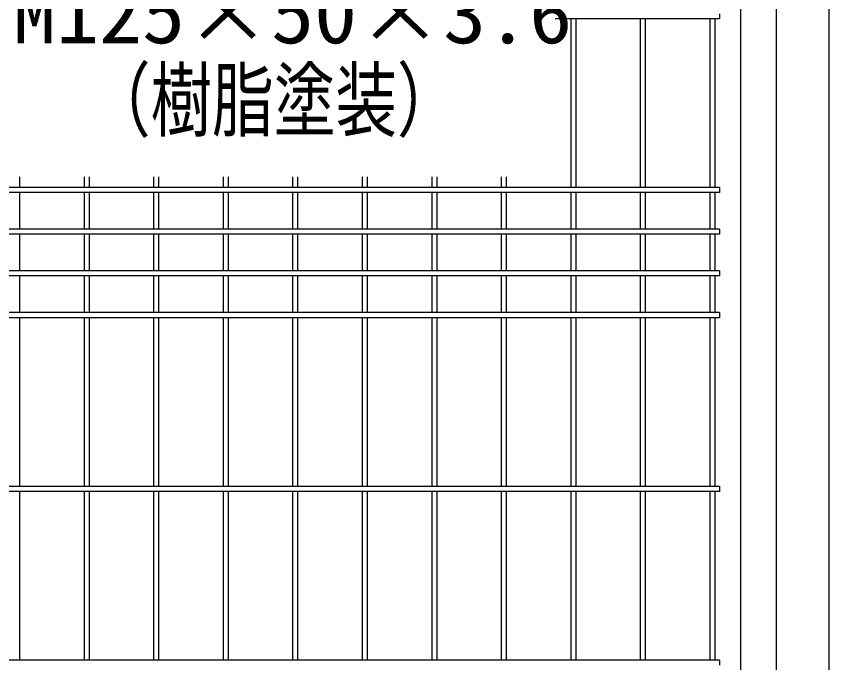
# Model space of a CAD drawing. Units: millimetres, scale not verified. Extents: x -4455 to 4455, y -3150 to 3150.
# Drawn here: x -2345 to -1761, y -474 to -9 of the extents above; entities that cross this region are included whole.
import ezdxf
from ezdxf.enums import TextEntityAlignment as Align

# ---------------------------------------------------------------- set-up
doc = ezdxf.new("R2010")
doc.units = ezdxf.units.MM
doc.header["$LTSCALE"] = 20
doc.linetypes.add('USER2', pattern=[0.375, 0.25, -0.125])
for name, color, linetype, lineweight in [('0-0_外形線', 7, 'Continuous', 25), ('0-2_0', 3, 'USER2', 25), ('0-6_扉縦枠', 7, 'Continuous', 25), ('1-3_NER', 30, 'Continuous', 25)]:
    doc.layers.add(name, color=color, linetype=linetype, lineweight=lineweight)
doc.styles.add('ＭＳ ゴシック', font='')
doc.styles.get('ＭＳ ゴシック').set_extended_font_data('MS Gothic')

msp = doc.modelspace()

# ---------------------------------------------------------------- linework, layer by layer
at = {"layer": '0-0_外形線'}
msp.add_line((-1761.21, 188.06), (-1761.21, -701.6), dxfattribs=at)
at = {"layer": '0-6_扉縦枠'}
for p, q in [((-1824.71, 490.98), (-1824.71, -920.02)), ((-1798.71, -920.02), (-1798.71, 490.98))]:
    msp.add_line(p, q, dxfattribs=at)
at = {"layer": '1-3_NER'}
for p, q in [((-1839.71, -10.82), (-1957.87, -10.82)), ((-1946.51, -132.22), (-1946.51, -10.82)), ((-1942.91, -132.22), (-1942.91, -10.82)), ((-1896.51, -132.22), (-1896.51, -10.82)), ((-1892.91, -132.22), (-1892.91, -10.82)), ((-1846.51, -132.22), (-1846.51, -10.82)), ((-1842.91, -132.22), (-1842.91, -10.82)), ((-1839.71, -7.22), (-1839.71, -10.82)), ((-2342.91, -132.22), (-2342.91, -124.52)), ((-2296.51, -132.22), (-2296.51, -124.52)), ((-2292.91, -132.22), (-2292.91, -124.52)), ((-2246.51, -132.22), (-2246.51, -124.52)), ((-2242.91, -132.22), (-2242.91, -124.52)), ((-2196.51, -132.22), (-2196.51, -124.52)), ((-2192.91, -132.22), (-2192.91, -124.52)), ((-2146.51, -132.22), (-2146.51, -124.52)), ((-2142.91, -132.22), (-2142.91, -124.52)), ((-2096.51, -132.22), (-2096.51, -124.52)), ((-2092.91, -132.22), (-2092.91, -124.52)), ((-2046.51, -132.22), (-2046.51, -124.52)), ((-2042.91, -132.22), (-2042.91, -124.52)), ((-1996.51, -132.22), (-1996.51, -124.52)), ((-1992.91, -132.22), (-1992.91, -124.52)), ((-1839.71, -132.22), (-2764.32, -132.22)), ((-1839.71, -132.22), (-1839.71, -135.82)), ((-1839.71, -135.82), (-2764.32, -135.82)), ((-2342.91, -162.22), (-2342.91, -135.82)), ((-2296.51, -162.22), (-2296.51, -135.82)), ((-2292.91, -162.22), (-2292.91, -135.82)), ((-2246.51, -162.22), (-2246.51, -135.82)), ((-2242.91, -162.22), (-2242.91, -135.82)), ((-2196.51, -162.22), (-2196.51, -135.82)), ((-2192.91, -162.22), (-2192.91, -135.82)), ((-2146.51, -162.22), (-2146.51, -135.82)), ((-2142.91, -162.22), (-2142.91, -135.82)), ((-2096.51, -162.22), (-2096.51, -135.82)), ((-2092.91, -162.22), (-2092.91, -135.82)), ((-2046.51, -162.22), (-2046.51, -135.82)), ((-2042.91, -162.22), (-2042.91, -135.82)), ((-1996.51, -162.22), (-1996.51, -135.82)), ((-1992.91, -162.22), (-1992.91, -135.82)), ((-1946.51, -162.22), (-1946.51, -135.82)), ((-1942.91, -162.22), (-1942.91, -135.82)), ((-1896.51, -162.22), (-1896.51, -135.82)), ((-1892.91, -162.22), (-1892.91, -135.82)), ((-1846.51, -162.22), (-1846.51, -135.82)), ((-1842.91, -162.22), (-1842.91, -135.82)), ((-1839.71, -162.22), (-2764.32, -162.22)), ((-1839.71, -162.22), (-1839.71, -165.82)), ((-1839.71, -165.82), (-2764.32, -165.82)), ((-2342.91, -192.21), (-2342.91, -165.82)), ((-2296.51, -192.21), (-2296.51, -165.82)), ((-2292.91, -192.21), (-2292.91, -165.82)), ((-2246.51, -192.21), (-2246.51, -165.82)), ((-2242.91, -192.21), (-2242.91, -165.82)), ((-2196.51, -192.21), (-2196.51, -165.82)), ((-2192.91, -192.21), (-2192.91, -165.82)), ((-2146.51, -192.21), (-2146.51, -165.82)), ((-2142.91, -192.21), (-2142.91, -165.82)), ((-2096.51, -192.21), (-2096.51, -165.82)), ((-2092.91, -192.21), (-2092.91, -165.82)), ((-2046.51, -192.21), (-2046.51, -165.82)), ((-2042.91, -192.21), (-2042.91, -165.82)), ((-1996.51, -192.21), (-1996.51, -165.82)), ((-1992.91, -192.21), (-1992.91, -165.82)), ((-1946.51, -192.21), (-1946.51, -165.82)), ((-1942.91, -192.21), (-1942.91, -165.82)), ((-1896.51, -192.21), (-1896.51, -165.82)), ((-1892.91, -192.21), (-1892.91, -165.82)), ((-1846.51, -192.21), (-1846.51, -165.82)), ((-1842.91, -192.21), (-1842.91, -165.82)), ((-1839.71, -192.21), (-2764.32, -192.21)), ((-1839.71, -192.21), (-1839.71, -195.81)), ((-1839.71, -195.81), (-2764.32, -195.81)), ((-2342.91, -222.22), (-2342.91, -195.81)), ((-2296.51, -222.22), (-2296.51, -195.81)), ((-2292.91, -222.22), (-2292.91, -195.81)), ((-2246.51, -222.22), (-2246.51, -195.81)), ((-2242.91, -222.22), (-2242.91, -195.81)), ((-2196.51, -222.22), (-2196.51, -195.81)), ((-2192.91, -222.22), (-2192.91, -195.81)), ((-2146.51, -222.22), (-2146.51, -195.81)), ((-2142.91, -222.22), (-2142.91, -195.81)), ((-2096.51, -222.22), (-2096.51, -195.81)), ((-2092.91, -222.22), (-2092.91, -195.81)), ((-2046.51, -222.22), (-2046.51, -195.81)), ((-2042.91, -222.22), (-2042.91, -195.81)), ((-1996.51, -222.22), (-1996.51, -195.81)), ((-1992.91, -222.22), (-1992.91, -195.81)), ((-1946.51, -222.22), (-1946.51, -195.81)), ((-1942.91, -222.22), (-1942.91, -195.81)), ((-1896.51, -222.22), (-1896.51, -195.81)), ((-1892.91, -222.22), (-1892.91, -195.81)), ((-1846.51, -222.22), (-1846.51, -195.81)), ((-1842.91, -222.22), (-1842.91, -195.81)), ((-1839.71, -222.22), (-2764.32, -222.22)), ((-1839.71, -225.82), (-2764.32, -225.82)), ((-2342.91, -347.22), (-2342.91, -225.82)), ((-2296.51, -347.22), (-2296.51, -225.82)), ((-2292.91, -347.22), (-2292.91, -225.82)), ((-2246.51, -347.22), (-2246.51, -225.82)), ((-2242.91, -347.22), (-2242.91, -225.82)), ((-2196.51, -347.22), (-2196.51, -225.82)), ((-2192.91, -347.22), (-2192.91, -225.82)), ((-2146.51, -347.22), (-2146.51, -225.82)), ((-2142.91, -347.22), (-2142.91, -225.82)), ((-2096.51, -347.22), (-2096.51, -225.82)), ((-2092.91, -347.22), (-2092.91, -225.82)), ((-2046.51, -347.22), (-2046.51, -225.82)), ((-2042.91, -347.22), (-2042.91, -225.82)), ((-1996.51, -347.22), (-1996.51, -225.82)), ((-1992.91, -347.22), (-1992.91, -225.82)), ((-1946.51, -347.22), (-1946.51, -225.82)), ((-1942.91, -347.22), (-1942.91, -225.82)), ((-1896.51, -347.22), (-1896.51, -225.82)), ((-1892.91, -347.22), (-1892.91, -225.82)), ((-1846.51, -347.22), (-1846.51, -225.82)), ((-1842.91, -347.22), (-1842.91, -225.82)), ((-1839.71, -222.22), (-1839.71, -225.82)), ((-1839.71, -347.22), (-1839.71, -350.82)), ((-1839.71, -350.82), (-2849.71, -350.82)), ((-2342.91, -472.22), (-2342.91, -350.82)), ((-2296.51, -472.22), (-2296.51, -350.82)), ((-2292.91, -472.22), (-2292.91, -350.82)), ((-2246.51, -472.22), (-2246.51, -350.82)), ((-2242.91, -472.22), (-2242.91, -350.82)), ((-2196.51, -472.22), (-2196.51, -350.82)), ((-2192.91, -472.22), (-2192.91, -350.82)), ((-2146.51, -472.22), (-2146.51, -350.82)), ((-2142.91, -472.22), (-2142.91, -350.82)), ((-2096.51, -472.22), (-2096.51, -350.82)), ((-2092.91, -472.22), (-2092.91, -350.82)), ((-2046.51, -472.22), (-2046.51, -350.82)), ((-2042.91, -472.22), (-2042.91, -350.82)), ((-1996.51, -472.22), (-1996.51, -350.82)), ((-1992.91, -472.22), (-1992.91, -350.82)), ((-1946.51, -472.22), (-1946.51, -350.82)), ((-1942.91, -472.22), (-1942.91, -350.82)), ((-1896.51, -472.22), (-1896.51, -350.82)), ((-1892.91, -472.22), (-1892.91, -350.82)), ((-1846.51, -472.22), (-1846.51, -350.82)), ((-1842.91, -472.22), (-1842.91, -350.82)), ((-1839.71, -472.22), (-1839.71, -475.82))]:
    msp.add_line(p, q, dxfattribs=at)
for points in [[(-1839.71, -347.22), (-2849.71, -347.22), (-2849.71, -350.82)], [(-1839.71, -472.22), (-2849.71, -472.22), (-2849.71, -475.82)]]:
    msp.add_lwpolyline(points, dxfattribs=at)

# ---------------------------------------------------------------- texts
at = {"layer": '0-2_0', "color": 4, "style": 'ＭＳ ゴシック'}
for s, width, p in [('M125×50×3.6', 1.05, (-2347.8, -41.47)), ('（樹脂塗装）', 0.75, (-2293.2, -103.92))]:
    msp.add_text(s, height=43.3, dxfattribs=dict(at, width=width)).set_placement(p, align=Align.BOTTOM_LEFT)

doc.saveas('drawing.dxf')
